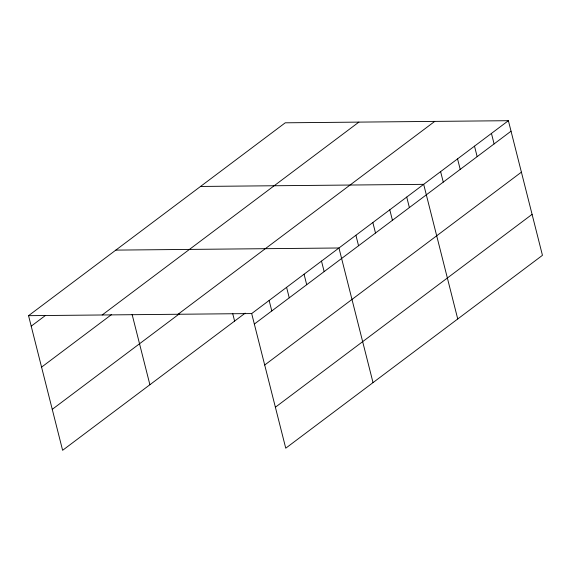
<?xml version="1.0" encoding="UTF-8"?>
<svg xmlns="http://www.w3.org/2000/svg" width="571" height="571" viewBox="0 0 571 571"><rect width="100%" height="100%" fill="white"/><g stroke="black" fill="none" stroke-linecap="round" stroke-linejoin="round"><path stroke-width="0.86" d="M245.195 313.129L62.617 450.305L28.55 315.677L285.25 122.808L508.383 120.695L542.45 255.323L285.75 448.192L251.683 313.565L508.383 120.695M31.205 326.169L45.173 315.677M102.18 314.978L358.888 122.108M41.569 367.139L111.395 314.678M178.045 314.264L434.752 121.395M52.254 409.343L179.765 313.536M254.338 324.057L511.038 131.187M264.701 365.019L521.402 172.149M275.379 407.23L532.086 214.361M200.542 186.453L423.675 184.34L457.735 318.968M115.827 250.105L338.96 247.992L373.027 382.613M28.55 315.677L251.683 313.565M491.445 133.421L494.101 143.921M474.501 146.155L477.156 156.647M457.557 158.881L460.212 169.38M440.612 171.614L443.267 182.106M406.73 197.074L409.386 207.566M389.786 209.8L392.441 220.292M372.849 222.533L375.504 233.025M355.904 235.259L358.559 245.751M321.502 261.104L324.157 271.596M304.05 274.216L306.706 284.715M286.592 287.334L289.247 297.826M269.141 300.446L271.796 310.945M232.661 313.4L234.61 321.08M132.122 314.478L149.895 384.733"/></g></svg>
